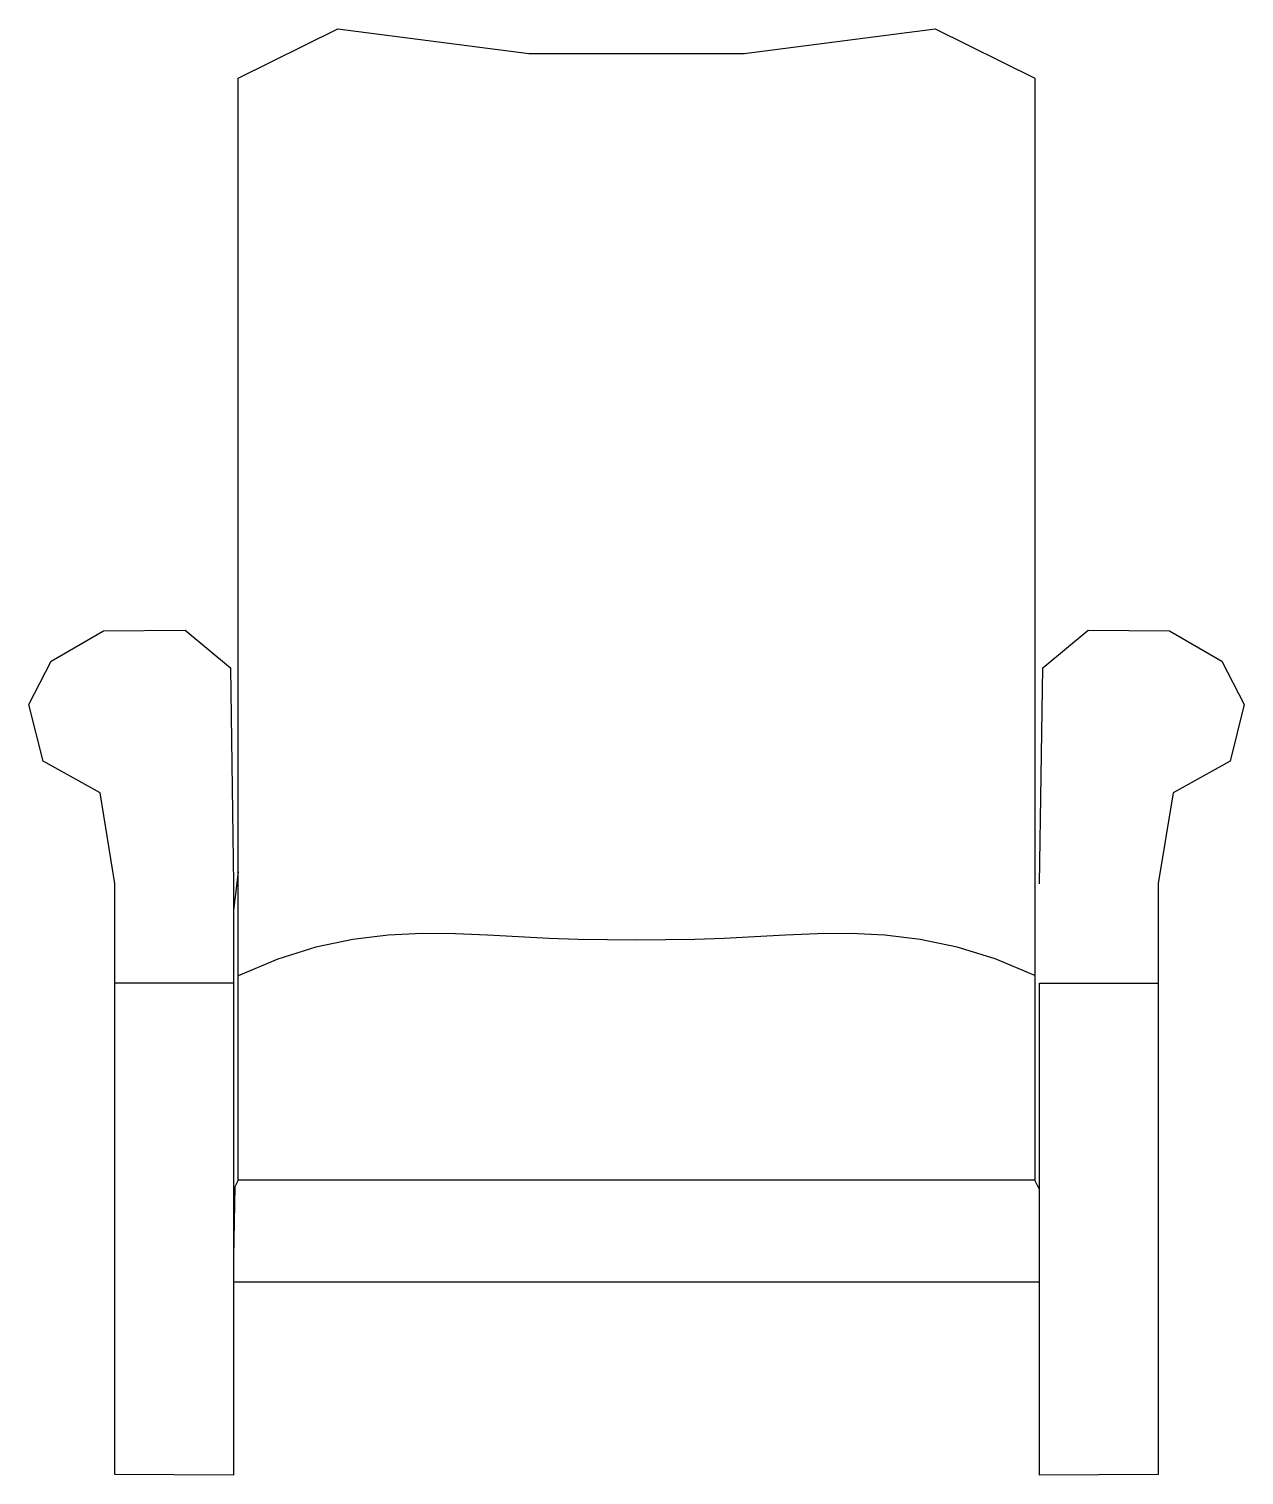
# Model space of a CAD drawing. Extents: x -0.42 to 0.42, y 0 to 1.01.
import ezdxf

# ---------------------------------------------------------------- set-up
doc = ezdxf.new("R2010")
doc.units = 0
doc.header["$LTSCALE"] = 2
doc.layers.get('0').update_dxf_attribs({"linetype": 'CONTINUOUS'})

msp = doc.modelspace()

# ---------------------------------------------------------------- linework, layer by layer
at = {"color": 0, "linetype": 'BYBLOCK'}
for p, q in [((-0.2787, 0.9772), (-0.209, 1.0118)), ((-0.209, 1.0118), (-0.0754, 0.9945)), ((0.0754, 0.9945), (0.209, 1.0118)), ((0.209, 1.0118), (0.2787, 0.9772)), ((-0.0754, 0.9945), (0.0754, 0.9945)), ((-0.2787, 0.2064), (-0.2787, 0.9772)), ((0.2787, 0.9772), (0.2787, 0.2064)), ((-0.4093, 0.5694), (-0.3727, 0.5907)), ((-0.3727, 0.5907), (-0.3158, 0.5912)), ((-0.3158, 0.5912), (-0.284, 0.5647)), ((0.2842, 0.5647), (0.316, 0.5912)), ((0.316, 0.5912), (0.3729, 0.5907)), ((0.3729, 0.5907), (0.4093, 0.5694)), ((-0.425, 0.5392), (-0.4093, 0.5694)), ((0.4093, 0.5694), (0.425, 0.5392)), ((-0.284, 0.5647), (-0.2819, 0.4137)), ((0.2819, 0.4137), (0.2842, 0.5647)), ((-0.4151, 0.4995), (-0.425, 0.5392)), ((0.425, 0.5392), (0.4153, 0.4995)), ((-0.3752, 0.4772), (-0.4151, 0.4995)), ((0.4153, 0.4995), (0.3754, 0.4772)), ((-0.365, 0.4138), (-0.3752, 0.4772)), ((0.3754, 0.4772), (0.365, 0.4138)), ((-0.2787, 0.422), (-0.2819, 0.3949)), ((-0.365, 0.0003), (-0.365, 0.4138)), ((-0.2819, 0.4137), (-0.2819, 0)), ((0.365, 0.4138), (0.365, 0.0003)), ((-0.2819, 0.3441), (-0.365, 0.3442)), ((0.2819, 0.3441), (0.365, 0.3442)), ((0.2819, 0), (0.2819, 0.3441)), ((-0.2787, 0.2064), (-0.2819, 0.1999)), ((0.2787, 0.2064), (-0.2787, 0.2064)), ((0.2819, 0.1999), (0.2787, 0.2064)), ((-0.2809, 0.202), (-0.2819, 0.1524)), ((-0.2819, 0.1353), (0.2819, 0.1353)), ((-0.2819, 0), (-0.365, 0.0003)), ((0.365, 0.0003), (0.2819, 0))]:
    msp.add_line(p, q, dxfattribs=at)
msp.add_lwpolyline([(0.2787, 0.3494), (0.2509, 0.3611), (0.2242, 0.3694), (0.1985, 0.3747), (0.1737, 0.3777), (0.1498, 0.3789), (0.1267, 0.3787), (0.1043, 0.3777), (0.0825, 0.3765), (0.0614, 0.3755), (0.0407, 0.3748), (0.0203, 0.3744), (0, 0.3742), (-0.0203, 0.3744), (-0.0407, 0.3748), (-0.0614, 0.3755), (-0.0825, 0.3765), (-0.1043, 0.3777), (-0.1267, 0.3787), (-0.1498, 0.3788), (-0.1737, 0.3777), (-0.1985, 0.3747), (-0.2242, 0.3693), (-0.2509, 0.361), (-0.2787, 0.3493)], dxfattribs=at)

doc.saveas('drawing.dxf')
